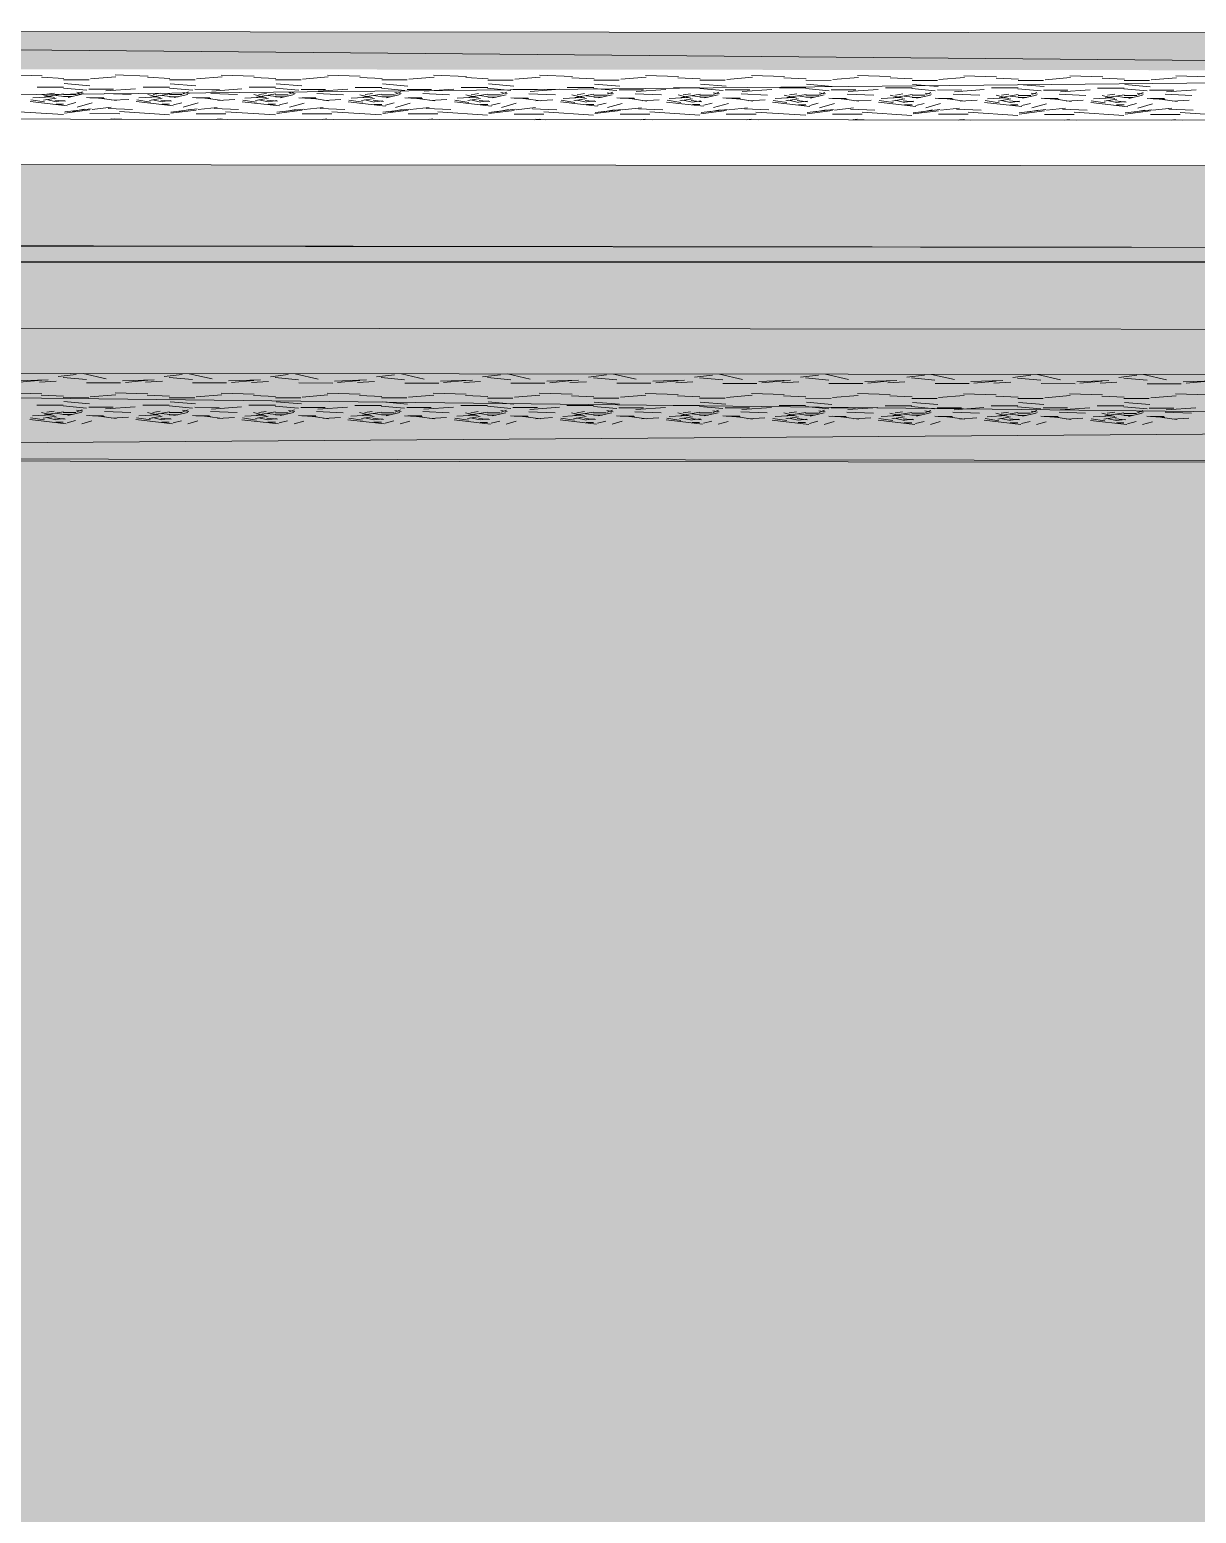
# Model space of a CAD drawing. Header units: inches. Extents: x -957 to 3394, y -3 to 3008.
# Drawn here: x 467.86 to 478.84, y 2172.6 to 2186.58 of the extents above; entities that cross this region are included whole.
import ezdxf

# ---------------------------------------------------------------- set-up
doc = ezdxf.new("R2010")
doc.units = ezdxf.units.IN
doc.header["$MEASUREMENT"] = 0
for name, color, linetype in [('hatches', 7, 'Continuous'), ('PDF_0', 7, 'Continuous'), ('PDF_GROUND', 7, 'Continuous')]:
    doc.layers.add(name, color=color, linetype=linetype)

msp = doc.modelspace()

# ---------------------------------------------------------------- hatches: boundary and pattern name
at = {"layer": 'hatches', "true_color": 0x000000}
h = msp.add_hatch(color=18, dxfattribs=at)
h.dxf.hatch_style = 1
h.paths.add_polyline_path([(423.822, 2184.391), (423.822, 1866.726), (660.591, 1866.726), (660.591, 2184.391)])
h.paths.add_polyline_path([(648.591, 2172.391), (648.591, 1878.726), (435.822, 1878.726), (435.822, 2172.391)], flags=16)
at = {"layer": 'PDF_0', "transparency": 33554559}
for points in [[(490.224, 2186.189), (446.253, 2186.227), (446.253, 2186.56), (446.254, 2186.565), (446.256, 2186.57), (446.26, 2186.573), (446.264, 2186.575), (446.269, 2186.576), (446.462, 2186.576), (446.465, 2186.577), (446.468, 2186.578), (446.471, 2186.581), (490.224, 2186.543)], [(446.25, 2182.553), (446.25, 2182.886), (490.221, 2182.849), (490.221, 2182.495), (446.468, 2182.532), (446.465, 2182.535), (446.462, 2182.536), (446.458, 2182.537), (446.265, 2182.537), (446.261, 2182.538), (446.256, 2182.54), (446.253, 2182.543), (446.251, 2182.548)]]:
    msp.add_hatch(color=256, dxfattribs=at).paths.add_polyline_path(points)

# ---------------------------------------------------------------- linework, layer by layer
at = {"layer": 'PDF_0', "lineweight": 0}
for points in [[(490.224, 2185.717), (446.252, 2185.755), (490.224, 2186.189), (446.253, 2186.581), (490.224, 2186.543)], [(467.663, 2186.155), (467.973, 2186.145)], [(468.429, 2186.117), (468.669, 2186.137)], [(468.662, 2186.154), (468.972, 2186.144)], [(469.428, 2186.116), (469.668, 2186.136)], [(469.661, 2186.153), (469.971, 2186.143)], [(470.427, 2186.115), (470.667, 2186.135)], [(470.66, 2186.153), (470.97, 2186.142)], [(471.659, 2186.152), (471.969, 2186.141)], [(472.658, 2186.151), (472.968, 2186.141)], [(473.657, 2186.15), (473.967, 2186.14)], [(474.656, 2186.149), (474.966, 2186.139)], [(475.655, 2186.148), (475.965, 2186.138)], [(476.654, 2186.147), (476.964, 2186.137)], [(477.653, 2186.147), (477.963, 2186.136)], [(478.652, 2186.146), (478.962, 2186.135)], [(467.925, 2186.04), (468.175, 2186.04)], [(467.968, 2186.132), (468.178, 2186.122)], [(468.393, 2186.011), (468.173, 2186.031)], [(468.175, 2186.109), (468.415, 2186.109)], [(468.181, 2186.072), (468.421, 2186.052)], [(468.354, 2185.996), (468.304, 2185.976)], [(468.414, 2186.019), (468.644, 2186.019)], [(468.574, 2186.003), (468.854, 2186.022)], [(468.924, 2186.039), (469.174, 2186.039)], [(468.967, 2186.132), (469.177, 2186.122)], [(469.392, 2186.011), (469.172, 2186.031)], [(469.174, 2186.109), (469.414, 2186.108)], [(469.18, 2186.071), (469.42, 2186.051)], [(469.353, 2185.995), (469.303, 2185.975)], [(469.413, 2186.019), (469.643, 2186.018)], [(469.573, 2186.002), (469.853, 2186.022)], [(469.923, 2186.038), (470.173, 2186.038)], [(469.966, 2186.131), (470.176, 2186.121)], [(470.391, 2186.01), (470.171, 2186.03)], [(470.173, 2186.108), (470.413, 2186.108)], [(470.179, 2186.07), (470.419, 2186.05)], [(470.352, 2185.995), (470.302, 2185.975)], [(470.412, 2186.018), (470.642, 2186.018)], [(470.572, 2186.001), (470.852, 2186.021)], [(470.922, 2186.037), (471.172, 2186.037)], [(470.965, 2186.13), (471.175, 2186.12)], [(471.39, 2186.009), (471.17, 2186.029)], [(471.172, 2186.107), (471.411, 2186.107)], [(471.178, 2186.07), (471.418, 2186.049)], [(471.411, 2186.017), (471.641, 2186.017)], [(471.426, 2186.114), (471.666, 2186.134)], [(471.571, 2186), (471.851, 2186.02)], [(471.921, 2186.036), (472.171, 2186.036)], [(471.964, 2186.129), (472.174, 2186.119)], [(472.389, 2186.008), (472.169, 2186.028)], [(472.171, 2186.106), (472.41, 2186.106)], [(472.177, 2186.069), (472.417, 2186.049)], [(472.41, 2186.016), (472.64, 2186.016)], [(472.425, 2186.113), (472.665, 2186.133)], [(472.57, 2185.999), (472.85, 2186.019)], [(472.92, 2186.035), (473.17, 2186.035)], [(472.963, 2186.128), (473.173, 2186.118)], [(473.388, 2186.007), (473.168, 2186.027)], [(473.17, 2186.105), (473.409, 2186.105)], [(473.176, 2186.068), (473.416, 2186.048)], [(473.409, 2186.015), (473.639, 2186.015)], [(473.424, 2186.113), (473.664, 2186.132)], [(473.569, 2185.998), (473.849, 2186.018)], [(473.919, 2186.035), (474.169, 2186.034)], [(473.962, 2186.127), (474.172, 2186.117)], [(474.387, 2186.006), (474.167, 2186.026)], [(474.169, 2186.104), (474.408, 2186.104)], [(474.175, 2186.067), (474.415, 2186.047)], [(474.408, 2186.014), (474.638, 2186.014)], [(474.423, 2186.112), (474.663, 2186.132)], [(474.568, 2185.998), (474.848, 2186.017)], [(474.918, 2186.034), (475.168, 2186.034)], [(474.961, 2186.126), (475.171, 2186.116)], [(475.386, 2186.005), (475.166, 2186.026)], [(475.168, 2186.104), (475.407, 2186.103)], [(475.174, 2186.066), (475.414, 2186.046)], [(475.407, 2186.014), (475.637, 2186.013)], [(475.422, 2186.111), (475.662, 2186.131)], [(475.567, 2185.997), (475.847, 2186.017)], [(475.917, 2186.033), (476.167, 2186.033)], [(475.96, 2186.126), (476.17, 2186.116)], [(476.385, 2186.005), (476.165, 2186.025)], [(476.167, 2186.103), (476.406, 2186.102)], [(476.173, 2186.065), (476.413, 2186.045)], [(476.406, 2186.013), (476.636, 2186.012)], [(476.421, 2186.11), (476.661, 2186.13)], [(476.566, 2185.996), (476.846, 2186.016)], [(476.916, 2186.032), (477.166, 2186.032)], [(476.959, 2186.125), (477.169, 2186.115)], [(477.384, 2186.004), (477.164, 2186.024)], [(477.166, 2186.102), (477.405, 2186.102)], [(477.172, 2186.064), (477.412, 2186.044)], [(477.405, 2186.012), (477.635, 2186.012)], [(477.42, 2186.109), (477.66, 2186.129)], [(477.565, 2185.995), (477.845, 2186.015)], [(477.915, 2186.031), (478.165, 2186.031)], [(477.958, 2186.124), (478.168, 2186.114)], [(478.383, 2186.003), (478.163, 2186.023)], [(478.165, 2186.101), (478.404, 2186.101)], [(478.171, 2186.064), (478.411, 2186.043)], [(478.404, 2186.011), (478.634, 2186.011)], [(478.419, 2186.108), (478.659, 2186.128)], [(478.564, 2185.994), (478.844, 2186.014)], [(467.86, 2185.904), (468.21, 2185.864)], [(467.866, 2185.92), (467.996, 2185.9)], [(467.886, 2185.938), (468.066, 2185.947)], [(467.969, 2185.971), (468.089, 2185.941)], [(467.986, 2185.915), (468.106, 2185.935)], [(467.996, 2185.947), (468.176, 2185.977)], [(468.015, 2185.922), (468.105, 2185.902)], [(468.019, 2185.972), (468.089, 2185.982)], [(468.093, 2185.918), (468.193, 2185.907)], [(468.101, 2185.962), (468.181, 2185.952)], [(468.105, 2185.904), (468.185, 2185.914)], [(468.105, 2185.88), (468.175, 2185.88)], [(468.175, 2185.97), (468.295, 2185.97)], [(468.175, 2185.95), (468.255, 2185.95)], [(468.291, 2185.893), (468.211, 2185.873)], [(468.348, 2185.972), (468.219, 2185.942)], [(468.299, 2185.991), (468.359, 2185.981)], [(468.304, 2185.851), (468.444, 2185.891)], [(468.392, 2185.942), (468.562, 2185.932)], [(468.424, 2185.939), (468.554, 2185.939)], [(468.535, 2185.933), (468.674, 2185.913)], [(468.563, 2185.98), (468.813, 2185.97)], [(468.629, 2185.915), (468.789, 2185.924)], [(468.859, 2185.903), (469.209, 2185.863)], [(468.865, 2185.919), (468.995, 2185.899)], [(468.885, 2185.937), (469.065, 2185.947)], [(468.968, 2185.97), (469.088, 2185.94)], [(468.985, 2185.914), (469.105, 2185.934)], [(468.995, 2185.946), (469.175, 2185.976)], [(469.014, 2185.921), (469.104, 2185.901)], [(469.018, 2185.971), (469.088, 2185.981)], [(469.092, 2185.917), (469.192, 2185.907)], [(469.1, 2185.961), (469.179, 2185.951)], [(469.104, 2185.903), (469.184, 2185.913)], [(469.104, 2185.879), (469.174, 2185.879)], [(469.174, 2185.969), (469.293, 2185.969)], [(469.174, 2185.949), (469.254, 2185.949)], [(469.29, 2185.892), (469.21, 2185.872)], [(469.347, 2185.971), (469.218, 2185.941)], [(469.298, 2185.99), (469.358, 2185.98)], [(469.303, 2185.85), (469.443, 2185.89)], [(469.391, 2185.941), (469.561, 2185.931)], [(469.423, 2185.939), (469.553, 2185.938)], [(469.534, 2185.932), (469.673, 2185.912)], [(469.562, 2185.98), (469.812, 2185.969)], [(469.628, 2185.914), (469.788, 2185.924)], [(469.858, 2185.902), (470.208, 2185.862)], [(469.864, 2185.918), (469.994, 2185.898)], [(469.884, 2185.936), (470.064, 2185.946)], [(469.967, 2185.969), (470.087, 2185.939)], [(469.984, 2185.914), (470.104, 2185.934)], [(469.994, 2185.945), (470.174, 2185.975)], [(470.013, 2185.92), (470.103, 2185.9)], [(470.016, 2185.97), (470.087, 2185.98)], [(470.091, 2185.916), (470.191, 2185.906)], [(470.099, 2185.96), (470.178, 2185.95)], [(470.103, 2185.902), (470.183, 2185.912)], [(470.103, 2185.878), (470.173, 2185.878)], [(470.173, 2185.968), (470.292, 2185.968)], [(470.173, 2185.948), (470.253, 2185.948)], [(470.289, 2185.891), (470.209, 2185.871)], [(470.346, 2185.97), (470.217, 2185.94)], [(470.297, 2185.989), (470.357, 2185.979)], [(470.302, 2185.849), (470.441, 2185.889)], [(470.39, 2185.94), (470.56, 2185.93)], [(470.422, 2185.938), (470.552, 2185.938)], [(470.533, 2185.931), (470.672, 2185.911)], [(470.561, 2185.979), (470.811, 2185.968)], [(470.627, 2185.913), (470.787, 2185.923)], [(470.857, 2185.901), (471.207, 2185.861)], [(470.863, 2185.917), (470.993, 2185.897)], [(470.883, 2185.935), (471.063, 2185.945)], [(470.966, 2185.968), (471.086, 2185.938)], [(470.983, 2185.913), (471.103, 2185.933)], [(470.993, 2185.944), (471.173, 2185.974)], [(471.012, 2185.92), (471.102, 2185.899)], [(471.016, 2185.969), (471.086, 2185.979)], [(471.09, 2185.915), (471.19, 2185.905)], [(471.098, 2185.96), (471.177, 2185.949)], [(471.102, 2185.901), (471.182, 2185.911)], [(471.102, 2185.877), (471.172, 2185.877)], [(471.172, 2185.967), (471.291, 2185.967)], [(471.172, 2185.947), (471.252, 2185.947)], [(471.288, 2185.89), (471.208, 2185.87)], [(471.345, 2185.969), (471.216, 2185.939)], [(471.296, 2185.989), (471.356, 2185.978)], [(471.351, 2185.994), (471.301, 2185.974)], [(471.301, 2185.848), (471.44, 2185.888)], [(471.389, 2185.939), (471.559, 2185.929)], [(471.421, 2185.937), (471.551, 2185.937)], [(471.532, 2185.93), (471.671, 2185.91)], [(471.56, 2185.978), (471.81, 2185.968)], [(471.626, 2185.912), (471.786, 2185.922)], [(471.856, 2185.901), (472.206, 2185.86)], [(471.862, 2185.916), (471.992, 2185.896)], [(471.882, 2185.934), (472.062, 2185.944)], [(471.965, 2185.968), (472.085, 2185.938)], [(471.982, 2185.912), (472.102, 2185.932)], [(471.992, 2185.944), (472.172, 2185.973)], [(472.011, 2185.919), (472.101, 2185.899)], [(472.015, 2185.968), (472.084, 2185.978)], [(472.089, 2185.914), (472.189, 2185.904)], [(472.097, 2185.959), (472.176, 2185.949)], [(472.101, 2185.9), (472.181, 2185.91)], [(472.101, 2185.876), (472.171, 2185.876)], [(472.171, 2185.966), (472.291, 2185.966)], [(472.171, 2185.946), (472.251, 2185.946)], [(472.287, 2185.889), (472.207, 2185.869)], [(472.344, 2185.968), (472.215, 2185.938)], [(472.295, 2185.988), (472.355, 2185.978)], [(472.35, 2185.993), (472.3, 2185.973)], [(472.3, 2185.848), (472.439, 2185.887)], [(472.388, 2185.939), (472.558, 2185.929)], [(472.42, 2185.936), (472.55, 2185.936)], [(472.531, 2185.93), (472.67, 2185.909)], [(472.559, 2185.977), (472.809, 2185.967)], [(472.625, 2185.911), (472.785, 2185.921)], [(472.855, 2185.9), (473.205, 2185.859)], [(472.861, 2185.916), (472.991, 2185.895)], [(472.881, 2185.933), (473.061, 2185.943)], [(472.964, 2185.967), (473.084, 2185.937)], [(472.981, 2185.911), (473.101, 2185.931)], [(472.991, 2185.943), (473.171, 2185.973)], [(473.01, 2185.918), (473.1, 2185.898)], [(473.014, 2185.968), (473.083, 2185.978)], [(473.088, 2185.913), (473.188, 2185.903)], [(473.095, 2185.958), (473.175, 2185.948)], [(473.1, 2185.9), (473.18, 2185.909)], [(473.1, 2185.876), (473.17, 2185.875)], [(473.17, 2185.965), (473.29, 2185.965)], [(473.17, 2185.945), (473.249, 2185.945)], [(473.286, 2185.888), (473.206, 2185.869)], [(473.343, 2185.967), (473.213, 2185.938)], [(473.294, 2185.987), (473.354, 2185.977)], [(473.348, 2185.992), (473.299, 2185.972)], [(473.299, 2185.847), (473.438, 2185.886)], [(473.387, 2185.938), (473.557, 2185.928)], [(473.419, 2185.935), (473.549, 2185.935)], [(473.53, 2185.929), (473.669, 2185.908)], [(473.558, 2185.976), (473.808, 2185.966)], [(473.624, 2185.91), (473.784, 2185.92)], [(473.854, 2185.899), (474.204, 2185.859)], [(473.86, 2185.915), (473.99, 2185.895)], [(473.88, 2185.932), (474.06, 2185.942)], [(473.963, 2185.966), (474.083, 2185.936)], [(473.98, 2185.91), (474.1, 2185.93)], [(473.99, 2185.942), (474.17, 2185.972)], [(474.009, 2185.917), (474.099, 2185.897)], [(474.013, 2185.967), (474.082, 2185.977)], [(474.087, 2185.912), (474.187, 2185.902)], [(474.094, 2185.957), (474.174, 2185.947)], [(474.099, 2185.899), (474.179, 2185.909)], [(474.099, 2185.875), (474.169, 2185.875)], [(474.169, 2185.965), (474.289, 2185.965)], [(474.169, 2185.945), (474.248, 2185.944)], [(474.285, 2185.888), (474.205, 2185.868)], [(474.342, 2185.966), (474.212, 2185.937)], [(474.293, 2185.986), (474.353, 2185.976)], [(474.347, 2185.991), (474.298, 2185.971)], [(474.298, 2185.846), (474.437, 2185.886)], [(474.386, 2185.937), (474.556, 2185.927)], [(474.418, 2185.934), (474.548, 2185.934)], [(474.529, 2185.928), (474.668, 2185.908)], [(474.557, 2185.975), (474.807, 2185.965)], [(474.623, 2185.909), (474.783, 2185.919)], [(474.853, 2185.898), (475.203, 2185.858)], [(474.859, 2185.914), (474.989, 2185.894)], [(474.879, 2185.932), (475.059, 2185.941)], [(474.962, 2185.965), (475.082, 2185.935)], [(474.979, 2185.909), (475.099, 2185.929)], [(474.989, 2185.941), (475.169, 2185.971)], [(475.008, 2185.916), (475.098, 2185.896)], [(475.012, 2185.966), (475.081, 2185.976)], [(475.086, 2185.912), (475.186, 2185.901)], [(475.093, 2185.956), (475.173, 2185.946)], [(475.098, 2185.898), (475.178, 2185.908)], [(475.098, 2185.874), (475.168, 2185.874)], [(475.168, 2185.964), (475.288, 2185.964)], [(475.168, 2185.944), (475.247, 2185.944)], [(475.284, 2185.887), (475.204, 2185.867)], [(475.341, 2185.966), (475.211, 2185.936)], [(475.292, 2185.985), (475.352, 2185.975)], [(475.346, 2185.99), (475.297, 2185.97)], [(475.297, 2185.845), (475.436, 2185.885)], [(475.385, 2185.936), (475.555, 2185.926)], [(475.417, 2185.933), (475.547, 2185.933)], [(475.528, 2185.927), (475.667, 2185.907)], [(475.556, 2185.974), (475.806, 2185.964)], [(475.622, 2185.909), (475.782, 2185.918)], [(475.852, 2185.897), (476.202, 2185.857)], [(475.858, 2185.913), (475.988, 2185.893)], [(475.878, 2185.931), (476.058, 2185.941)], [(475.961, 2185.964), (476.081, 2185.934)], [(475.978, 2185.908), (476.098, 2185.928)], [(475.988, 2185.94), (476.168, 2185.97)], [(476.007, 2185.915), (476.097, 2185.895)], [(476.011, 2185.965), (476.08, 2185.975)], [(476.085, 2185.911), (476.185, 2185.901)], [(476.092, 2185.955), (476.172, 2185.945)], [(476.096, 2185.873), (476.167, 2185.873)], [(476.097, 2185.897), (476.177, 2185.907)], [(476.167, 2185.963), (476.287, 2185.963)], [(476.167, 2185.943), (476.246, 2185.943)], [(476.283, 2185.886), (476.203, 2185.866)], [(476.34, 2185.965), (476.21, 2185.935)], [(476.291, 2185.984), (476.351, 2185.974)], [(476.345, 2185.989), (476.296, 2185.969)], [(476.296, 2185.844), (476.435, 2185.884)], [(476.384, 2185.935), (476.554, 2185.925)], [(476.416, 2185.933), (476.546, 2185.932)], [(476.527, 2185.926), (476.666, 2185.906)], [(476.555, 2185.974), (476.805, 2185.963)], [(476.621, 2185.908), (476.781, 2185.918)], [(476.851, 2185.896), (477.201, 2185.856)], [(476.857, 2185.912), (476.987, 2185.892)], [(476.877, 2185.93), (477.057, 2185.94)], [(476.96, 2185.963), (477.08, 2185.933)], [(476.977, 2185.908), (477.097, 2185.928)], [(476.987, 2185.939), (477.167, 2185.969)], [(477.006, 2185.914), (477.096, 2185.894)], [(477.01, 2185.964), (477.079, 2185.974)], [(477.084, 2185.91), (477.184, 2185.9)], [(477.091, 2185.954), (477.171, 2185.944)], [(477.095, 2185.872), (477.165, 2185.872)], [(477.096, 2185.896), (477.176, 2185.906)], [(477.166, 2185.962), (477.285, 2185.962)], [(477.166, 2185.942), (477.245, 2185.942)], [(477.282, 2185.885), (477.202, 2185.865)], [(477.339, 2185.964), (477.209, 2185.934)], [(477.29, 2185.983), (477.35, 2185.973)], [(477.344, 2185.989), (477.295, 2185.969)], [(477.295, 2185.843), (477.434, 2185.883)], [(477.383, 2185.934), (477.553, 2185.924)], [(477.415, 2185.932), (477.545, 2185.932)], [(477.526, 2185.925), (477.665, 2185.905)], [(477.554, 2185.973), (477.804, 2185.962)], [(477.62, 2185.907), (477.78, 2185.917)], [(477.85, 2185.895), (478.2, 2185.855)], [(477.856, 2185.911), (477.986, 2185.891)], [(477.876, 2185.929), (478.056, 2185.939)], [(477.959, 2185.962), (478.079, 2185.932)], [(477.976, 2185.907), (478.096, 2185.927)], [(477.986, 2185.938), (478.166, 2185.968)], [(478.005, 2185.914), (478.095, 2185.893)], [(478.008, 2185.963), (478.078, 2185.973)], [(478.083, 2185.909), (478.183, 2185.899)], [(478.09, 2185.954), (478.17, 2185.943)], [(478.094, 2185.871), (478.164, 2185.871)], [(478.095, 2185.895), (478.175, 2185.905)], [(478.165, 2185.961), (478.284, 2185.961)], [(478.165, 2185.941), (478.244, 2185.941)], [(478.281, 2185.884), (478.201, 2185.864)], [(478.338, 2185.963), (478.208, 2185.933)], [(478.289, 2185.983), (478.349, 2185.973)], [(478.343, 2185.988), (478.294, 2185.968)], [(478.294, 2185.842), (478.433, 2185.882)], [(478.382, 2185.933), (478.552, 2185.923)], [(478.414, 2185.931), (478.544, 2185.931)], [(478.525, 2185.924), (478.664, 2185.904)], [(478.553, 2185.972), (478.803, 2185.962)], [(478.619, 2185.906), (478.779, 2185.916)], [(467.704, 2185.81), (468.173, 2185.78)], [(468.185, 2185.794), (468.424, 2185.824)], [(468.186, 2185.805), (468.436, 2185.834)], [(468.259, 2185.811), (468.369, 2185.831)], [(468.424, 2185.79), (468.704, 2185.789)], [(468.443, 2185.829), (468.623, 2185.849)], [(468.595, 2185.839), (468.825, 2185.829)], [(468.618, 2185.736), (468.658, 2185.742)], [(468.627, 2185.74), (468.723, 2185.736)], [(468.703, 2185.809), (469.172, 2185.779)], [(469.184, 2185.793), (469.424, 2185.823)], [(469.185, 2185.804), (469.435, 2185.834)], [(469.258, 2185.81), (469.368, 2185.83)], [(469.423, 2185.789), (469.703, 2185.789)], [(469.442, 2185.829), (469.622, 2185.848)], [(469.594, 2185.839), (469.824, 2185.828)], [(469.616, 2185.735), (469.657, 2185.741)], [(469.626, 2185.739), (469.722, 2185.735)], [(469.702, 2185.808), (470.171, 2185.778)], [(470.183, 2185.792), (470.423, 2185.822)], [(470.184, 2185.803), (470.434, 2185.833)], [(470.257, 2185.809), (470.367, 2185.829)], [(470.422, 2185.788), (470.702, 2185.788)], [(470.441, 2185.828), (470.621, 2185.848)], [(470.593, 2185.838), (470.823, 2185.827)], [(470.615, 2185.734), (470.656, 2185.74)], [(470.625, 2185.738), (470.721, 2185.734)], [(470.701, 2185.808), (471.17, 2185.777)], [(471.182, 2185.791), (471.422, 2185.821)], [(471.183, 2185.802), (471.433, 2185.832)], [(471.256, 2185.808), (471.366, 2185.828)], [(471.421, 2185.787), (471.701, 2185.787)], [(471.44, 2185.827), (471.62, 2185.847)], [(471.592, 2185.837), (471.822, 2185.827)], [(471.614, 2185.733), (471.655, 2185.739)], [(471.624, 2185.737), (471.72, 2185.733)], [(471.7, 2185.807), (472.169, 2185.776)], [(472.181, 2185.79), (472.421, 2185.82)], [(472.182, 2185.801), (472.432, 2185.831)], [(472.255, 2185.808), (472.365, 2185.827)], [(472.42, 2185.786), (472.7, 2185.786)], [(472.439, 2185.826), (472.619, 2185.846)], [(472.591, 2185.836), (472.821, 2185.826)], [(472.613, 2185.732), (472.654, 2185.738)], [(472.623, 2185.736), (472.719, 2185.732)], [(472.699, 2185.806), (473.168, 2185.775)], [(473.18, 2185.79), (473.42, 2185.819)], [(473.181, 2185.8), (473.431, 2185.83)], [(473.254, 2185.807), (473.364, 2185.826)], [(473.419, 2185.785), (473.699, 2185.785)], [(473.438, 2185.825), (473.618, 2185.845)], [(473.59, 2185.835), (473.82, 2185.825)], [(473.612, 2185.732), (473.653, 2185.737)], [(473.622, 2185.735), (473.718, 2185.731)], [(473.698, 2185.805), (474.167, 2185.775)], [(474.179, 2185.789), (474.419, 2185.819)], [(474.18, 2185.8), (474.43, 2185.829)], [(474.253, 2185.806), (474.363, 2185.826)], [(474.418, 2185.785), (474.698, 2185.784)], [(474.437, 2185.824), (474.617, 2185.844)], [(474.589, 2185.834), (474.819, 2185.824)], [(474.611, 2185.731), (474.652, 2185.736)], [(474.621, 2185.735), (474.717, 2185.731)], [(474.697, 2185.804), (475.166, 2185.774)], [(475.178, 2185.788), (475.418, 2185.818)], [(475.179, 2185.799), (475.429, 2185.828)], [(475.252, 2185.805), (475.362, 2185.825)], [(475.417, 2185.784), (475.697, 2185.783)], [(475.436, 2185.823), (475.616, 2185.843)], [(475.588, 2185.833), (475.818, 2185.823)], [(475.61, 2185.73), (475.651, 2185.736)], [(475.62, 2185.734), (475.716, 2185.73)], [(475.696, 2185.803), (476.165, 2185.773)], [(476.177, 2185.787), (476.416, 2185.817)], [(476.178, 2185.798), (476.428, 2185.828)], [(476.251, 2185.804), (476.361, 2185.824)], [(476.416, 2185.783), (476.696, 2185.783)], [(476.435, 2185.823), (476.615, 2185.842)], [(476.587, 2185.833), (476.817, 2185.822)], [(476.609, 2185.729), (476.65, 2185.735)], [(476.619, 2185.733), (476.715, 2185.729)], [(476.695, 2185.802), (477.164, 2185.772)], [(477.176, 2185.786), (477.415, 2185.816)], [(477.177, 2185.797), (477.427, 2185.827)], [(477.25, 2185.803), (477.36, 2185.823)], [(477.415, 2185.782), (477.695, 2185.782)], [(477.434, 2185.822), (477.614, 2185.842)], [(477.586, 2185.832), (477.816, 2185.822)], [(477.608, 2185.728), (477.649, 2185.734)], [(477.618, 2185.732), (477.714, 2185.728)], [(477.694, 2185.802), (478.163, 2185.771)], [(478.175, 2185.785), (478.414, 2185.815)], [(478.176, 2185.796), (478.426, 2185.826)], [(478.249, 2185.802), (478.359, 2185.822)], [(478.414, 2185.781), (478.694, 2185.781)], [(478.433, 2185.821), (478.613, 2185.841)], [(478.585, 2185.831), (478.815, 2185.821)], [(478.607, 2185.727), (478.648, 2185.733)], [(478.617, 2185.731), (478.713, 2185.727)], [(478.693, 2185.801), (479.162, 2185.77)], [(397.222, 2184.599), (661.252, 2184.373)], [(485.566, 2184.523), (451.349, 2184.566)], [(490.222, 2183.32), (446.25, 2183.358), (490.221, 2182.849), (446.25, 2182.532), (490.221, 2182.495)], [(468.36, 2183.339), (468.575, 2183.29)], [(469.359, 2183.338), (469.574, 2183.289)], [(467.731, 2183.272), (468.031, 2183.282)], [(467.759, 2183.257), (467.969, 2183.277)], [(467.948, 2183.258), (468.107, 2183.268)], [(468.125, 2183.312), (468.294, 2183.331)], [(468.171, 2183.304), (468.391, 2183.284)], [(468.392, 2183.252), (468.712, 2183.252)], [(468.73, 2183.271), (469.03, 2183.281)], [(468.758, 2183.256), (468.968, 2183.276)], [(468.947, 2183.257), (469.106, 2183.267)], [(469.124, 2183.311), (469.293, 2183.33)], [(469.17, 2183.304), (469.39, 2183.283)], [(469.391, 2183.251), (469.711, 2183.251)], [(469.729, 2183.27), (470.029, 2183.28)], [(469.757, 2183.255), (469.967, 2183.275)], [(469.946, 2183.256), (470.105, 2183.266)], [(470.123, 2183.31), (470.292, 2183.33)], [(470.169, 2183.303), (470.389, 2183.282)], [(470.358, 2183.337), (470.573, 2183.288)], [(470.39, 2183.251), (470.71, 2183.25)], [(470.728, 2183.269), (471.028, 2183.279)], [(470.756, 2183.255), (470.966, 2183.274)], [(470.945, 2183.255), (471.104, 2183.265)], [(471.122, 2183.309), (471.291, 2183.329)], [(471.168, 2183.302), (471.388, 2183.282)], [(471.357, 2183.337), (471.572, 2183.288)], [(471.389, 2183.25), (471.709, 2183.25)], [(471.727, 2183.269), (472.027, 2183.278)], [(471.755, 2183.254), (471.965, 2183.274)], [(471.944, 2183.255), (472.103, 2183.264)], [(472.121, 2183.308), (472.29, 2183.328)], [(472.167, 2183.301), (472.387, 2183.281)], [(472.356, 2183.336), (472.571, 2183.287)], [(472.388, 2183.249), (472.708, 2183.249)], [(472.726, 2183.268), (473.026, 2183.278)], [(472.754, 2183.253), (472.964, 2183.273)], [(472.943, 2183.254), (473.102, 2183.263)], [(473.12, 2183.307), (473.289, 2183.327)], [(473.166, 2183.3), (473.386, 2183.28)], [(473.355, 2183.335), (473.57, 2183.286)], [(473.387, 2183.248), (473.707, 2183.248)], [(473.725, 2183.267), (474.025, 2183.277)], [(473.753, 2183.252), (473.963, 2183.272)], [(473.942, 2183.253), (474.101, 2183.263)], [(474.119, 2183.306), (474.288, 2183.326)], [(474.165, 2183.299), (474.385, 2183.279)], [(474.353, 2183.334), (474.569, 2183.285)], [(474.386, 2183.247), (474.706, 2183.247)], [(474.724, 2183.266), (475.024, 2183.276)], [(474.752, 2183.251), (474.962, 2183.271)], [(474.941, 2183.252), (475.1, 2183.262)], [(475.118, 2183.306), (475.287, 2183.325)], [(475.164, 2183.298), (475.384, 2183.278)], [(475.352, 2183.333), (475.568, 2183.284)], [(475.385, 2183.246), (475.705, 2183.246)], [(475.723, 2183.265), (476.023, 2183.275)], [(475.751, 2183.25), (475.961, 2183.27)], [(475.94, 2183.251), (476.099, 2183.261)], [(476.117, 2183.305), (476.286, 2183.324)], [(476.163, 2183.298), (476.383, 2183.277)], [(476.351, 2183.332), (476.567, 2183.283)], [(476.384, 2183.246), (476.704, 2183.245)], [(476.722, 2183.264), (477.022, 2183.274)], [(476.75, 2183.249), (476.96, 2183.269)], [(476.939, 2183.25), (477.098, 2183.26)], [(477.116, 2183.304), (477.285, 2183.324)], [(477.162, 2183.297), (477.382, 2183.276)], [(477.35, 2183.331), (477.566, 2183.282)], [(477.383, 2183.245), (477.703, 2183.244)], [(477.721, 2183.263), (478.021, 2183.273)], [(477.749, 2183.249), (477.959, 2183.268)], [(477.938, 2183.249), (478.097, 2183.259)], [(478.115, 2183.303), (478.284, 2183.323)], [(478.161, 2183.296), (478.381, 2183.276)], [(478.349, 2183.331), (478.565, 2183.282)], [(478.382, 2183.244), (478.702, 2183.244)], [(478.72, 2183.263), (479.02, 2183.272)], [(478.748, 2183.248), (478.958, 2183.268)], [(467.661, 2183.158), (467.971, 2183.148)], [(467.965, 2183.135), (468.175, 2183.125)], [(468.172, 2183.113), (468.412, 2183.112)], [(468.179, 2183.075), (468.419, 2183.055)], [(468.426, 2183.12), (468.666, 2183.14)], [(468.66, 2183.157), (468.97, 2183.147)], [(468.964, 2183.135), (469.174, 2183.125)], [(469.171, 2183.112), (469.411, 2183.112)], [(469.178, 2183.074), (469.418, 2183.054)], [(469.425, 2183.119), (469.665, 2183.139)], [(469.659, 2183.156), (469.969, 2183.146)], [(469.963, 2183.134), (470.173, 2183.124)], [(470.17, 2183.111), (470.41, 2183.111)], [(470.177, 2183.073), (470.417, 2183.053)], [(470.424, 2183.118), (470.664, 2183.138)], [(470.658, 2183.156), (470.968, 2183.145)], [(470.962, 2183.133), (471.172, 2183.123)], [(471.169, 2183.11), (471.409, 2183.11)], [(471.176, 2183.073), (471.416, 2183.052)], [(471.423, 2183.117), (471.663, 2183.137)], [(471.657, 2183.155), (471.967, 2183.144)], [(471.961, 2183.132), (472.171, 2183.122)], [(472.168, 2183.109), (472.408, 2183.109)], [(472.175, 2183.072), (472.415, 2183.052)], [(472.422, 2183.116), (472.662, 2183.136)], [(472.656, 2183.154), (472.966, 2183.144)], [(472.96, 2183.131), (473.17, 2183.121)], [(473.167, 2183.108), (473.407, 2183.108)], [(473.174, 2183.071), (473.413, 2183.051)], [(473.421, 2183.116), (473.661, 2183.135)], [(473.655, 2183.153), (473.965, 2183.143)], [(473.959, 2183.13), (474.169, 2183.12)], [(474.166, 2183.107), (474.406, 2183.107)], [(474.173, 2183.07), (474.412, 2183.05)], [(474.42, 2183.115), (474.66, 2183.135)], [(474.654, 2183.152), (474.963, 2183.142)], [(474.958, 2183.13), (475.168, 2183.119)], [(475.165, 2183.107), (475.405, 2183.106)], [(475.172, 2183.069), (475.411, 2183.049)], [(475.419, 2183.114), (475.659, 2183.134)], [(475.653, 2183.151), (475.962, 2183.141)], [(475.957, 2183.129), (476.167, 2183.119)], [(476.164, 2183.106), (476.404, 2183.106)], [(476.171, 2183.068), (476.41, 2183.048)], [(476.418, 2183.113), (476.658, 2183.133)], [(476.652, 2183.15), (476.961, 2183.14)], [(476.956, 2183.128), (477.166, 2183.118)], [(477.163, 2183.105), (477.403, 2183.105)], [(477.17, 2183.067), (477.409, 2183.047)], [(477.417, 2183.112), (477.657, 2183.132)], [(477.651, 2183.15), (477.96, 2183.139)], [(477.955, 2183.127), (478.165, 2183.117)], [(478.162, 2183.104), (478.402, 2183.104)], [(478.169, 2183.067), (478.408, 2183.047)], [(478.416, 2183.111), (478.656, 2183.131)], [(478.65, 2183.149), (478.959, 2183.138)], [(467.864, 2182.923), (467.994, 2182.903)], [(467.884, 2182.941), (468.064, 2182.951)], [(467.922, 2183.043), (468.172, 2183.043)], [(467.966, 2182.974), (468.086, 2182.944)], [(467.984, 2182.918), (468.104, 2182.938)], [(467.994, 2182.95), (468.173, 2182.98)], [(468.013, 2182.925), (468.103, 2182.905)], [(468.016, 2182.975), (468.086, 2182.985)], [(468.091, 2182.921), (468.191, 2182.91)], [(468.098, 2182.965), (468.178, 2182.955)], [(468.391, 2183.014), (468.171, 2183.035)], [(468.172, 2182.973), (468.292, 2182.973)], [(468.172, 2182.953), (468.252, 2182.953)], [(468.346, 2182.975), (468.216, 2182.945)], [(468.297, 2182.994), (468.357, 2182.984)], [(468.351, 2182.999), (468.301, 2182.979)], [(468.39, 2182.945), (468.56, 2182.935)], [(468.412, 2183.023), (468.642, 2183.022)], [(468.422, 2182.943), (468.552, 2182.942)], [(468.532, 2182.936), (468.672, 2182.916)], [(468.561, 2182.983), (468.81, 2182.973)], [(468.571, 2183.006), (468.851, 2183.026)], [(468.627, 2182.918), (468.786, 2182.928)], [(468.863, 2182.922), (468.993, 2182.902)], [(468.883, 2182.94), (469.063, 2182.95)], [(468.921, 2183.042), (469.171, 2183.042)], [(468.965, 2182.973), (469.085, 2182.943)], [(468.983, 2182.917), (469.103, 2182.937)], [(468.993, 2182.949), (469.172, 2182.979)], [(469.012, 2182.924), (469.102, 2182.904)], [(469.015, 2182.974), (469.085, 2182.984)], [(469.09, 2182.92), (469.19, 2182.91)], [(469.097, 2182.964), (469.177, 2182.954)], [(469.39, 2183.014), (469.17, 2183.034)], [(469.171, 2182.972), (469.291, 2182.972)], [(469.171, 2182.952), (469.251, 2182.952)], [(469.345, 2182.974), (469.215, 2182.944)], [(469.296, 2182.993), (469.356, 2182.983)], [(469.35, 2182.998), (469.3, 2182.978)], [(469.389, 2182.944), (469.559, 2182.934)], [(469.411, 2183.022), (469.641, 2183.021)], [(469.421, 2182.942), (469.551, 2182.942)], [(469.531, 2182.935), (469.671, 2182.915)], [(469.56, 2182.983), (469.809, 2182.972)], [(469.57, 2183.005), (469.85, 2183.025)], [(469.626, 2182.917), (469.785, 2182.927)], [(469.862, 2182.921), (469.992, 2182.901)], [(469.882, 2182.939), (470.062, 2182.949)], [(469.92, 2183.041), (470.17, 2183.041)], [(469.964, 2182.972), (470.084, 2182.942)], [(469.982, 2182.917), (470.102, 2182.937)], [(469.992, 2182.948), (470.171, 2182.978)], [(470.011, 2182.923), (470.101, 2182.903)], [(470.014, 2182.973), (470.084, 2182.983)], [(470.089, 2182.919), (470.189, 2182.909)], [(470.096, 2182.963), (470.176, 2182.953)], [(470.389, 2183.013), (470.169, 2183.033)], [(470.17, 2182.971), (470.29, 2182.971)], [(470.17, 2182.951), (470.25, 2182.951)], [(470.344, 2182.973), (470.214, 2182.943)], [(470.295, 2182.992), (470.355, 2182.982)], [(470.349, 2182.998), (470.299, 2182.978)], [(470.388, 2182.943), (470.558, 2182.933)], [(470.41, 2183.021), (470.64, 2183.021)], [(470.42, 2182.941), (470.55, 2182.941)], [(470.53, 2182.934), (470.67, 2182.914)], [(470.559, 2182.982), (470.808, 2182.971)], [(470.569, 2183.004), (470.849, 2183.024)], [(470.625, 2182.916), (470.784, 2182.926)], [(470.861, 2182.92), (470.991, 2182.9)], [(470.881, 2182.938), (471.061, 2182.948)], [(470.919, 2183.04), (471.169, 2183.04)], [(470.963, 2182.972), (471.083, 2182.942)], [(470.981, 2182.916), (471.101, 2182.936)], [(470.991, 2182.947), (471.17, 2182.977)], [(471.01, 2182.923), (471.1, 2182.902)], [(471.013, 2182.972), (471.083, 2182.982)], [(471.088, 2182.918), (471.188, 2182.908)], [(471.095, 2182.963), (471.175, 2182.952)], [(471.388, 2183.012), (471.168, 2183.032)], [(471.169, 2182.97), (471.289, 2182.97)], [(471.169, 2182.95), (471.249, 2182.95)], [(471.343, 2182.972), (471.213, 2182.942)], [(471.294, 2182.992), (471.354, 2182.982)], [(471.348, 2182.997), (471.298, 2182.977)], [(471.387, 2182.942), (471.557, 2182.933)], [(471.409, 2183.02), (471.639, 2183.02)], [(471.419, 2182.94), (471.549, 2182.94)], [(471.529, 2182.933), (471.669, 2182.913)], [(471.558, 2182.981), (471.807, 2182.971)], [(471.568, 2183.003), (471.848, 2183.023)], [(471.624, 2182.915), (471.783, 2182.925)], [(471.86, 2182.92), (471.99, 2182.899)], [(471.88, 2182.937), (472.06, 2182.947)], [(471.918, 2183.039), (472.168, 2183.039)], [(471.962, 2182.971), (472.082, 2182.941)], [(471.98, 2182.915), (472.1, 2182.935)], [(471.99, 2182.947), (472.169, 2182.976)], [(472.009, 2182.922), (472.099, 2182.902)], [(472.012, 2182.971), (472.082, 2182.981)], [(472.094, 2182.962), (472.174, 2182.952)], [(472.387, 2183.011), (472.167, 2183.031)], [(472.168, 2182.969), (472.288, 2182.969)], [(472.168, 2182.949), (472.248, 2182.949)], [(472.342, 2182.971), (472.212, 2182.941)], [(472.293, 2182.991), (472.353, 2182.981)], [(472.347, 2182.996), (472.297, 2182.976)], [(472.386, 2182.942), (472.556, 2182.932)], [(472.408, 2183.019), (472.638, 2183.019)], [(472.418, 2182.939), (472.548, 2182.939)], [(472.528, 2182.933), (472.668, 2182.912)], [(472.557, 2182.98), (472.806, 2182.97)], [(472.567, 2183.002), (472.847, 2183.022)], [(472.623, 2182.914), (472.782, 2182.924)], [(472.859, 2182.919), (472.989, 2182.899)], [(472.879, 2182.936), (473.059, 2182.946)], [(472.917, 2183.039), (473.167, 2183.038)], [(472.961, 2182.97), (473.081, 2182.94)], [(472.979, 2182.914), (473.099, 2182.934)], [(472.989, 2182.946), (473.168, 2182.975)], [(473.008, 2182.921), (473.098, 2182.901)], [(473.011, 2182.971), (473.081, 2182.981)], [(473.093, 2182.961), (473.173, 2182.951)], [(473.386, 2183.01), (473.166, 2183.03)], [(473.167, 2182.969), (473.287, 2182.968)], [(473.167, 2182.948), (473.247, 2182.948)], [(473.341, 2182.97), (473.211, 2182.941)], [(473.292, 2182.99), (473.352, 2182.98)], [(473.346, 2182.995), (473.296, 2182.975)], [(473.385, 2182.941), (473.555, 2182.931)], [(473.407, 2183.018), (473.637, 2183.018)], [(473.417, 2182.938), (473.547, 2182.938)], [(473.527, 2182.932), (473.667, 2182.912)], [(473.556, 2182.979), (473.805, 2182.969)], [(473.566, 2183.001), (473.846, 2183.021)], [(473.622, 2182.913), (473.781, 2182.923)], [(473.878, 2182.936), (474.058, 2182.945)], [(473.916, 2183.038), (474.166, 2183.037)], [(473.96, 2182.969), (474.08, 2182.939)], [(473.978, 2182.913), (474.098, 2182.933)], [(473.988, 2182.945), (474.167, 2182.975)], [(474.007, 2182.92), (474.097, 2182.9)], [(474.01, 2182.97), (474.08, 2182.98)], [(474.092, 2182.96), (474.172, 2182.95)], [(474.385, 2183.009), (474.165, 2183.029)], [(474.166, 2182.968), (474.286, 2182.968)], [(474.166, 2182.948), (474.246, 2182.948)], [(474.34, 2182.97), (474.21, 2182.94)], [(474.291, 2182.989), (474.351, 2182.979)], [(474.345, 2182.994), (474.295, 2182.974)], [(474.384, 2182.94), (474.554, 2182.93)], [(474.406, 2183.017), (474.636, 2183.017)], [(474.416, 2182.937), (474.546, 2182.937)], [(474.526, 2182.931), (474.666, 2182.911)], [(474.555, 2182.978), (474.804, 2182.968)], [(474.565, 2183.001), (474.845, 2183.02)], [(474.621, 2182.913), (474.78, 2182.922)], [(474.877, 2182.935), (475.057, 2182.945)], [(474.915, 2183.037), (475.165, 2183.037)], [(474.959, 2182.968), (475.079, 2182.938)], [(474.977, 2182.912), (475.097, 2182.932)], [(474.987, 2182.944), (475.166, 2182.974)], [(475.006, 2182.919), (475.096, 2182.899)], [(475.009, 2182.969), (475.079, 2182.979)], [(475.091, 2182.959), (475.171, 2182.949)], [(475.384, 2183.008), (475.164, 2183.029)], [(475.165, 2182.967), (475.285, 2182.967)], [(475.165, 2182.947), (475.245, 2182.947)], [(475.339, 2182.969), (475.209, 2182.939)], [(475.29, 2182.988), (475.35, 2182.978)], [(475.344, 2182.993), (475.294, 2182.973)], [(475.383, 2182.939), (475.553, 2182.929)], [(475.405, 2183.017), (475.635, 2183.016)], [(475.415, 2182.937), (475.545, 2182.936)], [(475.525, 2182.93), (475.665, 2182.91)], [(475.554, 2182.977), (475.803, 2182.967)], [(475.564, 2183), (475.844, 2183.02)], [(475.62, 2182.912), (475.779, 2182.922)], [(475.876, 2182.934), (476.056, 2182.944)], [(475.914, 2183.036), (476.164, 2183.036)], [(475.958, 2182.967), (476.078, 2182.937)], [(475.976, 2182.912), (476.096, 2182.931)], [(475.986, 2182.943), (476.165, 2182.973)], [(476.005, 2182.918), (476.095, 2182.898)], [(476.008, 2182.968), (476.078, 2182.978)], [(476.09, 2182.958), (476.17, 2182.948)], [(476.383, 2183.008), (476.163, 2183.028)], [(476.164, 2182.966), (476.284, 2182.966)], [(476.164, 2182.946), (476.244, 2182.946)], [(476.338, 2182.968), (476.208, 2182.938)], [(476.289, 2182.987), (476.349, 2182.977)], [(476.343, 2182.992), (476.293, 2182.972)], [(476.382, 2182.938), (476.552, 2182.928)], [(476.404, 2183.016), (476.634, 2183.015)], [(476.414, 2182.936), (476.544, 2182.936)], [(476.524, 2182.929), (476.664, 2182.909)], [(476.553, 2182.977), (476.802, 2182.966)], [(476.563, 2182.999), (476.843, 2183.019)], [(476.619, 2182.911), (476.778, 2182.921)], [(476.875, 2182.933), (477.054, 2182.943)], [(476.913, 2183.035), (477.163, 2183.035)], [(476.957, 2182.966), (477.077, 2182.936)], [(476.975, 2182.911), (477.095, 2182.931)], [(476.985, 2182.942), (477.164, 2182.972)], [(477.007, 2182.967), (477.077, 2182.977)], [(477.089, 2182.957), (477.169, 2182.947)], [(477.382, 2183.007), (477.162, 2183.027)], [(477.163, 2182.965), (477.283, 2182.965)], [(477.163, 2182.945), (477.243, 2182.945)], [(477.337, 2182.967), (477.207, 2182.937)], [(477.288, 2182.986), (477.348, 2182.976)], [(477.342, 2182.992), (477.292, 2182.972)], [(477.381, 2182.937), (477.551, 2182.927)], [(477.403, 2183.015), (477.633, 2183.015)], [(477.413, 2182.935), (477.543, 2182.935)], [(477.523, 2182.928), (477.663, 2182.908)], [(477.552, 2182.976), (477.801, 2182.965)], [(477.562, 2182.998), (477.842, 2183.018)], [(477.618, 2182.91), (477.777, 2182.92)], [(477.874, 2182.932), (478.053, 2182.942)], [(477.912, 2183.034), (478.162, 2183.034)], [(477.956, 2182.966), (478.076, 2182.936)], [(477.974, 2182.91), (478.094, 2182.93)], [(477.984, 2182.941), (478.163, 2182.971)], [(478.006, 2182.966), (478.076, 2182.976)], [(478.088, 2182.957), (478.168, 2182.947)], [(478.381, 2183.006), (478.161, 2183.026)], [(478.162, 2182.964), (478.282, 2182.964)], [(478.162, 2182.944), (478.242, 2182.944)], [(478.336, 2182.966), (478.206, 2182.936)], [(478.287, 2182.986), (478.347, 2182.976)], [(478.341, 2182.991), (478.291, 2182.971)], [(478.38, 2182.937), (478.55, 2182.927)], [(478.402, 2183.014), (478.632, 2183.014)], [(478.412, 2182.934), (478.542, 2182.934)], [(478.522, 2182.927), (478.662, 2182.907)], [(478.551, 2182.975), (478.8, 2182.965)], [(478.561, 2182.997), (478.841, 2183.017)], [(478.617, 2182.909), (478.776, 2182.919)], [(467.857, 2182.907), (468.201, 2182.867)], [(468.102, 2182.907), (468.182, 2182.917)], [(468.102, 2182.883), (468.172, 2182.883)], [(468.288, 2182.896), (468.208, 2182.876)], [(468.348, 2182.867), (468.441, 2182.894)], [(468.856, 2182.906), (469.2, 2182.867)], [(469.101, 2182.906), (469.181, 2182.916)], [(469.101, 2182.882), (469.171, 2182.882)], [(469.287, 2182.895), (469.207, 2182.875)], [(469.347, 2182.866), (469.44, 2182.893)], [(469.855, 2182.905), (470.199, 2182.866)], [(470.1, 2182.905), (470.18, 2182.915)], [(470.1, 2182.881), (470.17, 2182.881)], [(470.286, 2182.894), (470.206, 2182.874)], [(470.346, 2182.866), (470.439, 2182.892)], [(470.854, 2182.904), (471.198, 2182.865)], [(471.099, 2182.904), (471.179, 2182.914)], [(471.099, 2182.88), (471.169, 2182.88)], [(471.285, 2182.893), (471.205, 2182.873)], [(471.345, 2182.865), (471.438, 2182.891)], [(471.853, 2182.904), (472.197, 2182.864)], [(472.087, 2182.917), (472.187, 2182.907)], [(472.098, 2182.903), (472.178, 2182.913)], [(472.098, 2182.879), (472.168, 2182.879)], [(472.284, 2182.892), (472.204, 2182.873)], [(472.344, 2182.864), (472.437, 2182.89)], [(472.852, 2182.903), (473.196, 2182.863)], [(473.086, 2182.916), (473.186, 2182.906)], [(473.097, 2182.903), (473.177, 2182.913)], [(473.097, 2182.879), (473.167, 2182.879)], [(473.283, 2182.891), (473.203, 2182.872)], [(473.343, 2182.863), (473.436, 2182.89)], [(473.851, 2182.902), (474.195, 2182.862)], [(473.858, 2182.918), (473.988, 2182.898)], [(474.085, 2182.915), (474.185, 2182.905)], [(474.096, 2182.902), (474.176, 2182.912)], [(474.096, 2182.878), (474.166, 2182.878)], [(474.282, 2182.891), (474.202, 2182.871)], [(474.342, 2182.862), (474.435, 2182.889)], [(474.85, 2182.901), (475.194, 2182.861)], [(474.857, 2182.917), (474.987, 2182.897)], [(475.084, 2182.915), (475.184, 2182.904)], [(475.095, 2182.901), (475.175, 2182.911)], [(475.095, 2182.877), (475.165, 2182.877)], [(475.281, 2182.89), (475.201, 2182.87)], [(475.341, 2182.861), (475.434, 2182.888)], [(475.849, 2182.9), (476.193, 2182.861)], [(475.856, 2182.916), (475.986, 2182.896)], [(476.083, 2182.914), (476.183, 2182.904)], [(476.094, 2182.9), (476.174, 2182.91)], [(476.094, 2182.876), (476.164, 2182.876)], [(476.28, 2182.889), (476.2, 2182.869)], [(476.34, 2182.86), (476.433, 2182.887)], [(476.848, 2182.899), (477.192, 2182.86)], [(476.855, 2182.915), (476.985, 2182.895)], [(477.004, 2182.917), (477.094, 2182.897)], [(477.082, 2182.913), (477.182, 2182.903)], [(477.093, 2182.899), (477.173, 2182.909)], [(477.093, 2182.875), (477.163, 2182.875)], [(477.279, 2182.888), (477.199, 2182.868)], [(477.339, 2182.86), (477.432, 2182.886)], [(477.847, 2182.898), (478.191, 2182.859)], [(477.854, 2182.914), (477.984, 2182.894)], [(478.003, 2182.917), (478.093, 2182.897)], [(478.081, 2182.912), (478.181, 2182.902)], [(478.092, 2182.898), (478.172, 2182.908)], [(478.092, 2182.874), (478.162, 2182.874)], [(478.278, 2182.887), (478.198, 2182.867)], [(478.338, 2182.859), (478.431, 2182.885)], [(536.543, 2182.455), (463.159, 2182.54)]]:
    msp.add_lwpolyline(points, dxfattribs=at)
msp.add_lwpolyline([(488.613, 2183.749), (488.615, 2185.291), (446.704, 2185.327), (446.703, 2183.785)], close=True, dxfattribs=at)
at = {"layer": 'PDF_0', "lineweight": 0, "transparency": 33554559}
msp.add_solid([(488.615, 2185.291), (446.704, 2185.327), (488.613, 2183.749), (446.703, 2183.785)], dxfattribs=at)
at = {"layer": 'PDF_GROUND', "color": 18, "true_color": 0x000000}
msp.add_lwpolyline([(660.591, 2184.391), (423.822, 2184.391), (423.822, 1866.726), (660.591, 1866.726)], close=True, dxfattribs=at)

doc.saveas('drawing.dxf')
